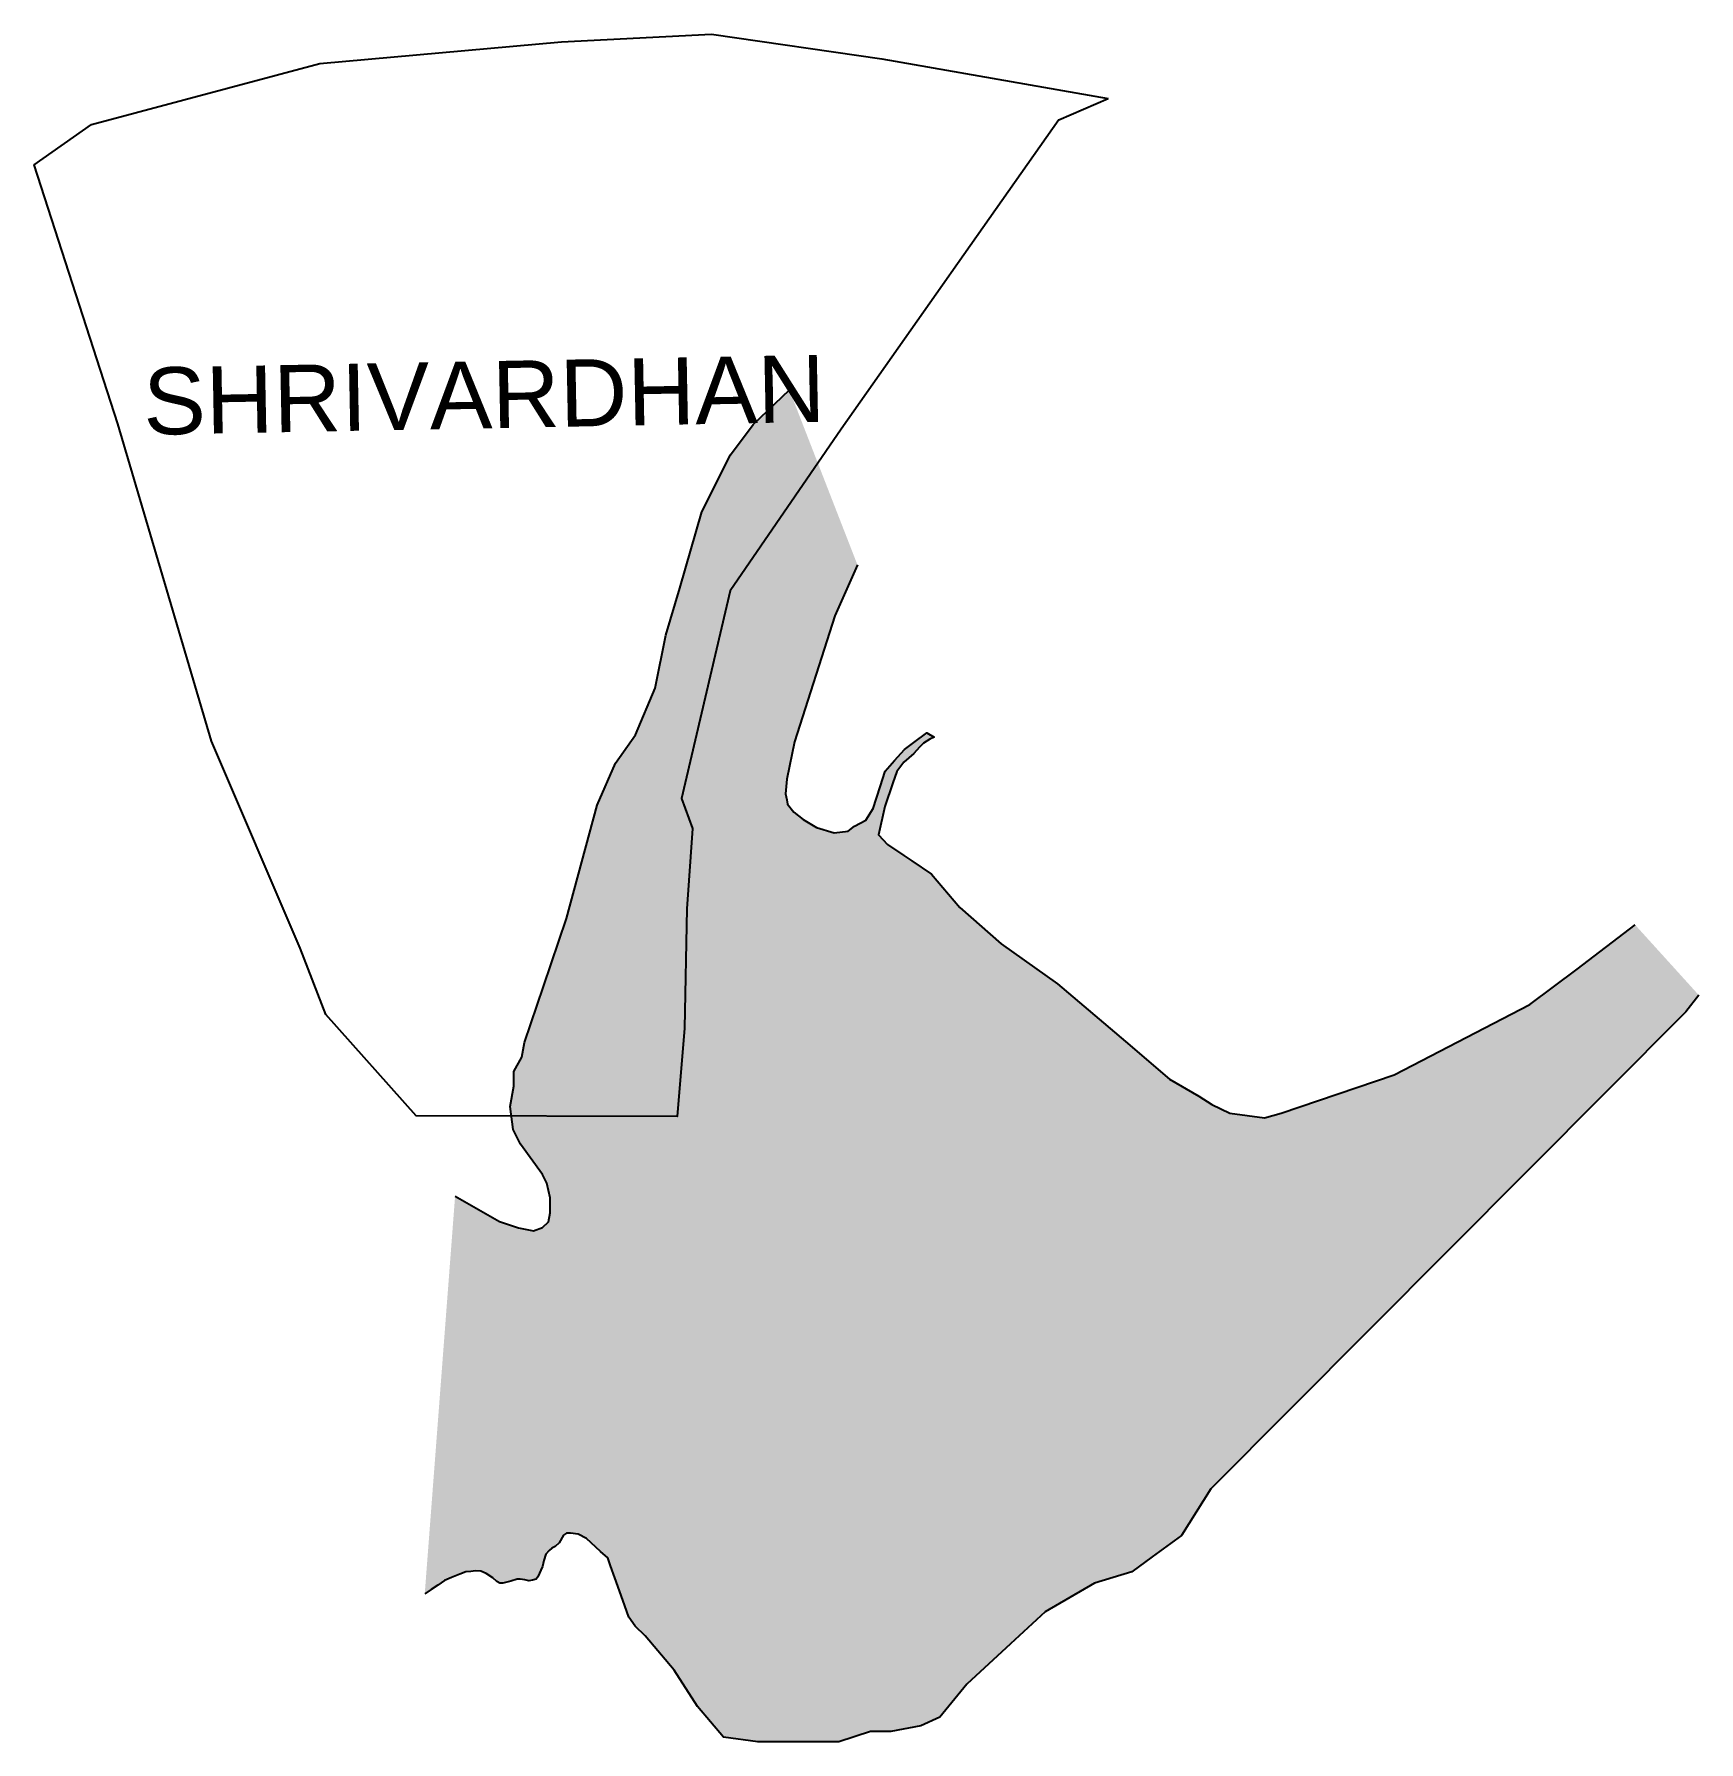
# Model space of a CAD drawing. Header units: metres. Extents: x 289336 to 292035, y 1993853 to 1996622.
import ezdxf

# ---------------------------------------------------------------- set-up
doc = ezdxf.new("R2010")
doc.units = ezdxf.units.M
doc.header["$MEASUREMENT"] = 0
for name, color, linetype in [('CREEK', 132, 'Continuous'), ('village', 3, 'Continuous'), ('VILLAGE NAME', 250, 'Continuous')]:
    doc.layers.add(name, color=color, linetype=linetype)
doc.styles.get("Standard").update_dxf_attribs({"font": 'simplex.shx'})

msp = doc.modelspace()

# ---------------------------------------------------------------- hatches: boundary and pattern name
at = {"layer": 'CREEK'}
h = msp.add_hatch(dxfattribs=at)
h.set_pattern_fill('DASH', color=256, scale=5)
h.set_pattern_definition([(0, (0, 0), (15.875, 15.875), [15.875, -15.875])])
h.paths.add_polyline_path([(292013.7, 1995036.5), (292034.7, 1995063.8), (291931.6, 1995177.6), (291837.2, 1995105.9), (291760.8, 1995048.4), (291540.8, 1994934.6), (291357.7, 1994872.3), (291330.6, 1994864.9), (291274.6, 1994872.7), (291245.4, 1994886.4), (291223.9, 1994900.1), (291176.8, 1994927.8), (291105.4, 1994988.5), (290994.8, 1995082.4), (290903.9, 1995147), (290836.6, 1995205.7), (290790.7, 1995260), (290758.7, 1995281.6), (290746, 1995290.2), (290719.3, 1995308.2), (290705, 1995323.6), (290715.1, 1995370), (290728.2, 1995408.2), (290734.3, 1995426.4), (290745.8, 1995441.7), (290761.9, 1995455.8), (290771.5, 1995466.2), (290777.5, 1995472.7), (290788.1, 1995478.7), (290794.8, 1995482.4), (290783.3, 1995489), (290762.1, 1995473.5), (290746.9, 1995462.3), (290730.9, 1995444.1), (290715.8, 1995426.9), (290707.6, 1995401.8), (290696.1, 1995366.6), (290684.3, 1995347.6), (290666.1, 1995337.7), (290655.4, 1995329.8), (290633.1, 1995327.3), (290604.1, 1995335.6), (290582.5, 1995348.5), (290567.6, 1995360.4), (290557.4, 1995373.3), (290556.1, 1995380.4), (290554.3, 1995390.5), (290556.4, 1995414.3), (290568.4, 1995474.6), (290634.1, 1995679), (290670.6, 1995761.8), (290560.3, 1996045.3), (290501.5, 1995989.4), (290464.9, 1995940.1), (290418.5, 1995847.4), (290382.5, 1995724), (290360.2, 1995647.4), (290342.5, 1995561.8), (290311, 1995486.2), (290278.5, 1995439.9), (290248.8, 1995372), (290199, 1995188), (290161.8, 1995077.8), (290131.1, 1994986.8), (290126.4, 1994963.3), (290113.6, 1994939.8), (290113.6, 1994916.3), (290107.5, 1994883.5), (290112.8, 1994846), (290124.3, 1994822.4), (290160.2, 1994772.8), (290167.2, 1994759.2), (290172.3, 1994735.1), (290172.3, 1994710.6), (290169.8, 1994696.3), (290160, 1994687.2), (290145.7, 1994681.8), (290121.4, 1994686.3), (290090.2, 1994697), (290018.4, 1994737.6), (289969.2, 1994092.9), (289979.6, 1994099.9), (289990.4, 1994107.1), (290001.2, 1994114.4), (290012.7, 1994119.6), (290026, 1994125.1), (290035.7, 1994128.4), (290044.1, 1994129.4), (290051.5, 1994130.3), (290060.1, 1994129.5), (290069, 1994126.2), (290079.7, 1994119), (290086.1, 1994112.9), (290090.8, 1994110.4), (290095.6, 1994110.4), (290104.3, 1994112.5), (290108.7, 1994113.6), (290118.9, 1994117), (290123.7, 1994117), (290131.4, 1994115.5), (290137.8, 1994114.3), (290143.8, 1994115), (290150.1, 1994116.9), (290152.4, 1994120.5), (290160.1, 1994137.5), (290162.1, 1994147.2), (290165.6, 1994157.2), (290170.7, 1994163.3), (290175.5, 1994166.8), (290180.5, 1994169.8), (290187.3, 1994175.9), (290194.1, 1994188), (290199.2, 1994191.4), (290205.4, 1994191.4), (290217.8, 1994189.7), (290231.2, 1994182.5), (290254.3, 1994161.9), (290266, 1994151.4), (290270.6, 1994138.3), (290277.6, 1994118.7), (290290.4, 1994082.7), (290300.1, 1994055.4), (290310.1, 1994040.4), (290326.8, 1994024.7), (290373.6, 1993969.3), (290411.3, 1993910.2), (290453.4, 1993860.4), (290509.2, 1993853), (290580.2, 1993853), (290640.4, 1993853), (290692.1, 1993870), (290724.8, 1993870), (290773.3, 1993879), (290804, 1993893.2), (290847.8, 1993946.3), (290918.7, 1994011.9), (290974.9, 1994063.9), (291055, 1994110.3), (291115.3, 1994128.6), (291148.4, 1994152.8), (291196.1, 1994187.8), (291243.6, 1994263.3)])

# ---------------------------------------------------------------- linework, layer by layer
at = {"color": 3, "flags": 128}
msp.add_lwpolyline([(290997, 1996483), (291076.9, 1996518)], dxfattribs=at)
at = {"layer": 'CREEK', "flags": 128}
for points in [[(290018.4, 1994737.6), (290090.2, 1994697), (290121.4, 1994686.3), (290145.7, 1994681.8), (290160, 1994687.2), (290169.8, 1994696.3), (290172.3, 1994710.6), (290172.3, 1994735.1), (290167.2, 1994759.2), (290160.2, 1994772.8), (290124.3, 1994822.4), (290112.8, 1994846), (290107.5, 1994883.5), (290113.6, 1994916.3), (290113.6, 1994939.8), (290126.4, 1994963.3), (290131.1, 1994986.8), (290161.8, 1995077.8), (290199, 1995188), (290248.8, 1995372), (290278.5, 1995439.9), (290311, 1995486.2), (290342.5, 1995561.8), (290360.2, 1995647.4), (290382.5, 1995724), (290418.5, 1995847.4), (290464.9, 1995940.1), (290501.5, 1995989.4), (290560.3, 1996045.3)], [(290670.6, 1995761.8), (290634.1, 1995679), (290568.4, 1995474.6), (290556.4, 1995414.3), (290554.3, 1995390.5), (290556.1, 1995380.4), (290557.4, 1995373.3), (290567.6, 1995360.4), (290582.5, 1995348.5), (290604.1, 1995335.6), (290633.1, 1995327.3), (290655.4, 1995329.8), (290666.1, 1995337.7), (290684.3, 1995347.6), (290696.1, 1995366.6), (290707.6, 1995401.8), (290715.8, 1995426.9), (290730.9, 1995444.1), (290746.9, 1995462.3), (290762.1, 1995473.5), (290783.3, 1995489), (290794.8, 1995482.4), (290788.1, 1995478.7), (290777.5, 1995472.7), (290771.5, 1995466.2), (290761.9, 1995455.8), (290745.8, 1995441.7), (290734.3, 1995426.4), (290728.2, 1995408.2), (290715.1, 1995370), (290705, 1995323.6), (290719.3, 1995308.2), (290746, 1995290.2), (290758.7, 1995281.6), (290790.7, 1995260), (290836.6, 1995205.7), (290903.9, 1995147), (290994.8, 1995082.4), (291105.4, 1994988.5), (291176.8, 1994927.8), (291223.9, 1994900.1), (291245.4, 1994886.4), (291274.6, 1994872.7), (291330.6, 1994864.9), (291357.7, 1994872.3), (291540.8, 1994934.6), (291760.8, 1995048.4), (291837.2, 1995105.9), (291931.6, 1995177.6)], [(292034.7, 1995063.8), (292013.7, 1995036.5), (291243.6, 1994263.3), (291196.1, 1994187.8), (291148.4, 1994152.8), (291115.3, 1994128.6), (291055, 1994110.3), (290974.9, 1994063.9), (290918.7, 1994011.9), (290847.8, 1993946.3), (290804, 1993893.2), (290773.3, 1993879), (290724.8, 1993870), (290692.1, 1993870), (290640.4, 1993853), (290580.2, 1993853), (290509.2, 1993853), (290453.4, 1993860.4), (290411.3, 1993910.2), (290373.6, 1993969.3), (290326.8, 1994024.7), (290310.1, 1994040.4), (290300.1, 1994055.4), (290290.4, 1994082.7), (290277.6, 1994118.7), (290270.6, 1994138.3), (290266, 1994151.4), (290254.3, 1994161.9), (290231.2, 1994182.5), (290217.8, 1994189.7), (290205.4, 1994191.4), (290199.2, 1994191.4), (290194.1, 1994188), (290187.3, 1994175.9), (290180.5, 1994169.8), (290175.5, 1994166.8), (290170.7, 1994163.3), (290165.6, 1994157.2), (290162.1, 1994147.2), (290160.1, 1994137.5), (290152.4, 1994120.5), (290150.1, 1994116.9), (290143.8, 1994115), (290137.8, 1994114.3), (290131.4, 1994115.5), (290123.7, 1994117), (290118.9, 1994117), (290108.7, 1994113.6), (290104.3, 1994112.5), (290095.6, 1994110.4), (290090.8, 1994110.4), (290086.1, 1994112.9), (290079.7, 1994119), (290069, 1994126.2), (290060.1, 1994129.5), (290051.5, 1994130.3), (290044.1, 1994129.4), (290035.7, 1994128.4), (290026, 1994125.1), (290012.7, 1994119.6), (290001.2, 1994114.4), (289990.4, 1994107.1), (289979.6, 1994099.9), (289969.2, 1994092.9)]]:
    msp.add_lwpolyline(points, dxfattribs=at)
at = {"layer": 'village', "color": 3}
for points in [[(289429.1, 1996475.9, 0), (289799, 1996574.4, 0), (290190.7, 1996609.5, 0), (290434.2, 1996622.2, 0), (290710, 1996582.2, 0), (291076.9, 1996518, 0)], [(290997, 1996483, 0), (290644.2, 1995981.8, 0), (290464.3, 1995719.6, 0), (290385.2, 1995382.6, 0), (290403.3, 1995334.2, 0), (290393.9, 1995203.8, 0), (290390.2, 1995010.2, 0), (290378.2, 1994866.9, 0), (289955.5, 1994868.2, 0), (289809.1, 1995032.2, 0), (289767.5, 1995140.1, 0), (289623.5, 1995475.6, 0), (289471.6, 1995990.5, 0), (289336, 1996410.4, 0), (289429.1, 1996475.9, 0)]]:
    msp.add_polyline3d(points, dxfattribs=at)

# ---------------------------------------------------------------- texts
at = {"layer": 'VILLAGE NAME', "insert": (289511.7, 1996081.1), "char_height": 108.748, "attachment_point": 1, "rotation": 1.1028}
msp.add_mtext_dynamic_manual_height_columns('{\\fArial|b0|i0|c0|p34;SHRIVARDHAN }', width=1068.399, gutter_width=543.7, heights=[112.5], dxfattribs=at)

doc.saveas('drawing.dxf')
